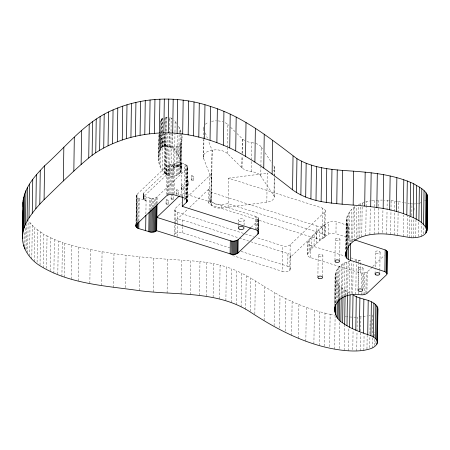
<?xml version="1.0" encoding="UTF-8"?>
<svg xmlns="http://www.w3.org/2000/svg" width="450" height="450" viewBox="0 0 450 450"><rect width="100%" height="100%" fill="white"/><g stroke="black" fill="none" stroke-linecap="round" stroke-linejoin="round"><path stroke-width="0.34" stroke-dasharray="2.25 1.69" d="M23.996 242.989L24.143 232.627M24.947 246.201L25.194 228.251M26.128 249.39L26.477 224.539M27.692 252.686L28.136 220.928M29.582 255.915L30.043 222.778L28.524 220.748M31.793 259.071L32.265 225.242L30.043 222.778M34.329 261.45L34.802 227.616L32.265 225.242M37.086 262.288L37.536 229.838L34.802 227.616M40.033 265.101L40.494 231.964L37.536 229.838M43.189 267.817L43.661 233.989L40.494 231.964M46.581 268.363L47.036 235.912L43.661 233.989M50.136 270.866L50.602 237.724L47.036 235.912M53.882 273.257L54.354 239.428L50.602 237.724M57.819 274.157L58.286 241.014L54.354 239.428M61.914 276.311L62.387 242.477L58.286 241.014M64.271 277.076L64.738 243.242L62.387 242.477M71.168 279.107L71.634 245.278L64.738 243.242M78.289 280.89L78.761 247.056L71.634 245.278M89.848 283.371L90.321 249.536L78.761 247.056M101.599 285.564L102.071 251.736L90.321 249.536M113.513 287.471L113.985 253.643L102.071 251.736M125.584 287.707L126.039 255.257L113.985 253.643M135.906 225.489L136.569 194.828L166.888 165.847C171.27 162.433 177.159 165.6 181.614 166.928L177.232 166.59L173.751 168.036L143.904 196.436C142.031 198.09 144.214 200.419 146.081 200.739C143.421 198.945 136.738 199.749 136.328 195.424M136.148 224.888L136.569 194.828M136.524 223.059L136.89 197.196M136.62 224.314L137.042 194.248M137.126 222.885L137.481 197.713M137.936 221.243L138.257 198.174M138.904 220.922L139.213 198.551M139.337 290.649L139.809 256.815L126.039 255.257M143.173 198.219L143.246 193.843L143.961 192.667L173.807 164.267C177.817 161.477 185.136 162.562 187.723 166.68L187.29 197.747M143.196 197.612L143.246 193.843M143.364 198.816L143.488 193.247M143.758 199.384L143.814 195.615L143.224 194.451M143.904 196.436L143.961 192.667M144.349 199.901L144.405 196.138L143.814 195.615M145.125 200.362L145.181 196.594L144.405 196.138M145.896 214.02L146.132 196.971L145.181 196.594M149.107 210.403L149.282 197.972L146.132 196.971M150.176 210.667L150.351 198.242L149.282 197.972M151.301 209.43L151.459 198.382L150.351 198.242M152.449 207.382L152.572 198.405L155.644 197.792L157.14 196.864L186.992 168.463L187.723 166.68M153.534 207.287L153.664 198.309M153.18 291.983L153.653 258.154L139.809 256.815M154.592 205.701L154.693 198.107M155.542 204.699L155.644 197.792M156.381 203.591L156.465 197.381M157.044 203.704L157.14 196.864M178.481 126.287L180.562 130.511L181.457 133.599L180.889 171.962C171.225 183.403 157.219 169.886 158.602 157.815L158.94 133.65M158.602 157.815L159.143 133.987M158.822 160.926L159.216 132.621M158.856 154.699L159.581 151.599L159.829 133.65M159.514 164.025L159.919 135.028L159.368 132.547M159.581 151.599L160.239 149.917L160.481 132.654M160.493 131.968L160.644 120.921L161.865 118.676L163.322 117.782M160.239 149.917L160.633 148.978L161.038 119.981M160.633 148.978L161.044 133.965M161.049 133.273L161.246 119.464M160.672 167.091L161.078 138.094L159.919 135.028M160.841 148.461L161.46 147.673L161.865 118.676M161.46 147.673L161.831 147.392L162.236 118.395M161.831 147.392L162.433 147.021L162.838 118.024M162.298 170.106L162.703 141.109L161.078 138.094M162.917 146.779L163.125 131.586M162.433 147.021L162.984 146.745L163.164 133.627M162.984 146.745L163.986 146.413L164.16 133.982M164.076 146.396L164.25 133.965M164.509 146.306L164.683 133.881M164.818 124.217L164.914 117.309L167.479 117.124M164.385 173.059L164.79 144.062L162.703 141.109M163.986 146.413L165.088 146.194L165.493 117.197M164.756 173.441L165.161 144.444L164.79 144.062M165.628 146.149L166.033 117.146M165.285 173.908L165.69 144.911L165.161 144.444M165.088 146.194L166.016 146.115L166.421 117.118M165.645 174.172L166.05 145.176L165.69 144.911M166.044 203.698L166.095 199.896M166.618 174.746L167.023 145.749L166.05 145.176M166.742 174.791L167.147 145.794M166.489 194.513L166.888 165.847M180.906 171.883C183.083 162.276 177.812 148.708 167.602 146.126L167.777 133.701M167.141 195.396L167.563 165.336M168.053 175.309L168.458 146.312L167.023 145.749M167.968 194.985L168.384 164.919M168.947 146.351L169.121 133.926M169.312 120.116L169.352 117.354L172.288 118.71M167.091 293.096L167.563 259.262L153.653 258.154M168.581 203.715L168.638 199.907M168.907 194.67L169.329 164.604M169.521 146.498L169.689 134.066M169.701 133.38L169.926 117.501M169.65 175.708L170.055 146.711L168.458 146.312M169.954 193.764L170.359 164.402M170.786 146.959L171.191 117.962M171.028 194.372L171.72 146.925L170.055 146.711M171.09 198.9L171.141 195.092M171.883 147.707L172.125 130.444M172.204 147.988L172.395 134.179M172.142 194.394L172.564 164.329M172.986 175.956L173.391 146.959C181.069 147.51 183.414 140.704 181.541 134.218M173.256 194.535L173.672 164.469M173.751 168.036L173.807 164.267M173.627 198.911L173.672 195.739M174.426 167.518L174.482 163.755M174.718 150.598L174.971 132.649M174.977 131.957L175.123 121.601L173.863 120.296M174.347 193.404L175.022 146.818M174.701 209.773L174.341 235.271A5.445 2.964 0.8 0 1 182.475 232.746L229.792 247.815M175.252 167.107L175.303 163.339M175.05 233.792L175.179 224.426M175.191 223.757L175.41 208.294L181.468 202.528M176.197 166.792L176.254 163.029M176.169 175.506L176.574 146.509M176.136 194.096L176.186 190.294M176.985 153.495L177.255 134.162M177.232 166.59L177.283 162.821M177.587 175.039L177.992 146.042M177.126 236.475L177.306 223.38M177.317 222.694L177.463 212.355A5.445 2.964 0.8 0 1 175.41 208.294M178.324 166.494L178.374 162.726M178.802 156.471L179.207 127.474M178.824 174.42L179.229 145.423M178.672 194.113L178.729 190.305M179.438 166.517L179.488 162.748M179.837 173.649L180.242 144.653M180.157 159.508L180.523 133.273M180.534 132.581L180.562 130.511M180.546 166.657L180.596 162.894M180.512 172.828L180.951 143.786M180.697 172.406L181.102 143.409M181.176 189.298L181.232 185.49M181.423 168.834L181.879 136.71M181.192 196.987L181.665 163.159M182.391 196.537L182.441 193.033L256.843 216.799L258.21 217.778L258.795 218.942L258.621 231.559M181.058 293.979L181.53 260.151L167.563 259.262M182.475 232.746L182.559 226.721M182.565 226.052L182.649 220.033A5.445 2.964 0.8 0 0 175.23 221.079L187.852 209.07M183.718 189.309L183.774 185.507M184.359 196.611L184.815 164.16M185.293 198.371L185.766 164.537M186.069 198.827L186.542 164.998M186.576 198.152L186.992 168.463M186.683 197.966L187.132 165.516M187.037 198.264L187.459 167.889M187.088 197.843L187.532 166.084M188.764 184.511L188.82 180.703M191.267 179.696L191.323 175.888M190.299 294.593L190.772 260.764L181.53 260.151M193.809 179.708L193.866 175.905M199.491 295.402L199.963 261.574L190.772 260.764M203.203 156.847L203.445 139.584M203.451 138.898L203.608 127.851M203.67 158.681A12.971 7.065 0.8 0 1 211.112 150.362A12.971 7.065 0.8 0 1 227.351 153.444L241.965 167.822A14.428 7.858 0.8 0 0 250.723 171.568L252.084 171.759A11.531 6.283 0.8 0 1 260.781 175.967L274.157 196.234A10.097 5.501 0.8 0 1 266.833 202.219L221.304 208.058L217.935 208.046A8.634 4.702 0.8 0 1 213.902 206.961C211.703 206.123 210.274 203.833 210.926 201.465L211.748 179.477L203.67 158.681L203.94 139.348M206.376 296.252L206.848 262.423L199.963 261.574M208.676 202.601L208.856 189.889M228.094 207.186L228.499 178.189L322.459 208.108A5.445 2.964 0.8 0 1 324.512 212.175L324.157 237.667A5.445 2.964 0.8 0 1 316.733 238.714L211.438 205.183A5.445 2.964 0.8 0 1 209.385 201.122L209.739 175.624M210.887 203.107L211.292 174.111L212.153 150.48L208.367 140.732M210.926 201.465L211.331 172.468M211.748 179.477L212.153 150.48M211.438 205.183L211.612 192.471L209.053 190.659A5.445 2.964 0.8 0 1 209.559 188.409L188.353 208.586M213.103 297.428L213.576 263.599L206.848 262.423M219.617 298.918L220.089 265.089L213.576 263.599M221.304 208.058L221.355 204.553L228.144 203.687L322.104 233.606A5.445 2.964 0.8 0 1 324.157 237.667M227.351 153.444L227.43 147.921M227.436 147.234L227.756 124.448A12.971 7.065 0.8 0 0 224.387 122.355M225.883 300.718L226.356 266.884L220.089 265.089M231.227 302.591L231.699 268.757L226.356 266.884M236.273 304.678L236.745 270.849L231.699 268.757M238.297 227.261L238.326 225.157M238.337 224.454L238.399 220.241M241.875 167.76L242.038 156.026M242.078 153.264L242.28 138.763L236.953 133.515M241.965 167.822L242.128 156.083M242.167 153.321L242.28 138.763M241.088 306.962L241.56 273.127L236.745 270.849M244.069 225.186L244.142 220.269M245.739 309.414L246.212 275.586L241.56 273.127M251.184 171.624L251.336 160.577M251.347 159.885L251.589 142.627L251.128 142.571A14.428 7.858 0.8 0 1 246.083 141.165M250.312 311.327L250.774 278.184L246.212 275.586M255.701 229.742L255.887 216.422M254.846 314.049L255.308 280.912L250.774 278.184M256.657 230.119L256.843 216.799M257.451 229.174L257.619 217.26M257.934 229.838L258.064 220.725L258.795 218.942M258.041 229.697L258.21 217.778M258.396 229.961L258.536 220.151M258.418 231.666L258.604 218.346M260.781 175.967L260.91 166.995M260.916 166.303L261.186 146.97A11.531 6.283 0.8 0 0 252.489 142.763L251.589 142.627M264.105 320.484L264.577 286.656L255.308 280.912M266.833 202.219L267.238 173.222A10.097 5.501 0.8 0 0 268.487 172.997M273.971 195.756L274.241 176.422M274.252 175.731L274.376 166.753L273.218 165.009M274.252 196.948L274.528 176.929M274.539 176.237L274.657 167.951M274.106 325.766L274.573 292.624L264.577 286.656M279.557 328.089L280.012 295.639L274.573 292.624M324.512 212.175L290.183 244.845L289.822 270.338A5.445 2.964 0.8 0 1 282.403 271.384L282.757 245.886L256.101 237.398M285.384 331.093L285.834 298.642L280.012 295.639M289.822 270.338A5.445 2.964 0.8 0 0 287.769 266.276L287.949 253.564L251.297 241.892M290.531 268.858L290.711 256.151A5.445 2.964 0.8 0 0 287.949 253.564M291.645 335.447L292.118 301.618L285.834 298.642M298.446 338.361L298.918 304.532L292.118 301.618M305.843 341.201L306.315 307.367L298.918 304.532M307.575 254.852L307.744 242.769M372.234 266.968C369.253 270.602 365.22 274.343 360.152 272.874L310.5 257.586A5.766 3.139 0.8 0 1 307.761 254.042L308.166 241.571C313.369 233.634 320.687 227.312 328.596 222.176A5.771 3.144 0.8 0 1 336.122 221.631L348.671 225.748C342.248 220.326 350.044 209.273 356.017 206.032M307.997 253.654L309.707 251.179L309.876 239.096M310.5 257.586L310.669 245.503A5.766 3.139 0.8 0 1 307.929 241.959L308.166 241.571M309.707 251.179L311.754 248.591L311.923 236.509M311.754 248.591L314.027 246.032L314.196 233.949M313.897 343.935L314.37 310.106L306.315 307.367M314.027 246.032L316.536 243.512L316.704 231.429M316.733 238.714L316.912 226.007L211.612 192.471M317.886 277.358L318.189 255.606M316.536 243.512L319.252 241.059L319.421 228.977M319.264 345.549L319.736 311.721L314.37 310.106M322.104 233.606L322.459 208.108M319.252 241.059L322.149 238.697L322.318 226.614M322.616 276.677L322.909 255.634M324.866 236.188L325.221 210.696M322.149 238.697L325.209 236.43L325.378 224.347M324.534 346.258L325.001 313.121L319.736 311.721M325.209 236.43L328.427 234.259L328.596 222.176M329.681 346.759L330.137 314.308L325.001 313.121M334.952 260.426L335.244 239.377M334.62 306.304L335.048 275.923C335.537 268.2 342.608 262.479 349.858 261.186L349.386 295.02M334.879 303.829L335.323 273.752M353.959 239.625L335.953 233.713L336.122 221.631M334.654 349.116L335.126 315.287M335.509 302.861L335.942 271.789M335.711 302.895L336.021 280.8L335.048 275.923M336.347 301.826L336.786 270.067M337.269 301.748L337.736 268.605M338.192 301.269L338.659 267.435M338.349 300.009L338.558 284.822L336.021 280.8M339.671 260.449L339.964 239.406M339.497 299.902L339.969 266.074M339.66 298.642L339.834 286.211L338.558 284.822M339.502 348.508L339.868 322.273M340.988 298.637L341.46 264.808M341.213 297.293L341.348 287.629L339.834 286.211M342.574 297.574L343.046 263.745M343.007 296.651L343.114 289.058L341.348 287.629M344.233 296.702L344.706 262.868M344.126 350.46L344.486 324.917M345.082 295.335L345.15 290.498L343.114 289.058M345.786 249.559L346.174 221.94M345.988 248.968L346.393 219.971M346.078 248.833L346.438 223.29M346.371 248.389L346.798 218.008M345.938 295.993L346.404 262.159M346.922 249.204L347.383 216.062M347.029 247.314L347.349 224.528M347.732 244.519L348.159 214.138M347.428 294.716L347.468 291.954L345.15 290.498M347.659 295.436L348.131 261.608M348.502 237.831L348.671 225.748M348.564 244.699L348.829 225.602M349.132 245.526L349.605 211.697M348.564 350.826L348.885 328.044M350.589 242.038L350.64 238.534M351.197 241.841L351.652 209.391M351.101 293.338L351.546 261.579M352.738 241.847L353.211 208.018M352.744 293.839L353.188 262.08M352.794 349.616L353.064 330.289M354.392 240.604L354.864 206.775M356.141 238.106L356.586 206.347M355.798 294.39L356.231 263.317M356.243 262.631L356.271 260.556L360.321 260.798L360.152 272.874M357.952 237.111L358.374 206.73M356.743 350.972L357.013 331.644M357.019 330.952L357.216 317.143L367.431 315.928M358.02 290.137L358.324 268.386M358.391 294.469L358.425 291.707M358.476 288.259L358.813 264.094M358.824 263.402L358.864 260.64M359.814 236.919L360.236 206.539M360.248 205.852L360.276 203.777L366.221 201.769L370.373 200.897M361.738 236.835L362.211 203.006M360.439 350.758L360.911 316.924M361.395 294.789L361.423 292.686M361.491 287.775L361.699 273.037M362.739 290.16L363.043 268.414M363.021 294.851L363.06 292.044M363.111 288.534L363.324 273.099M364.556 294.632L364.86 272.886M363.853 350.348L364.072 334.468M365.749 235.597L366.142 207.292M366.154 206.601L366.221 201.769M365.918 292.77L366.199 272.424M366.919 293.484L367.223 271.738M366.964 349.065L367.161 335.256M369.9 234.731L370.277 207.804M369.754 347.597L369.906 336.549M369.945 333.787L370.125 320.67M372.161 348.019L372.308 337.663M372.313 336.977L372.634 314.19M374.136 234.191L374.608 200.357L377.646 200.177M375.075 273.909L375.137 269.696M375.176 266.889L375.379 252.157M374.243 345.504L374.327 339.289M374.366 336.527L374.423 332.387M375.924 343.502L375.964 340.74M378.388 233.933L378.861 200.104L382.371 200.093M379.794 273.932L379.834 271.125M379.845 270.428L380.098 252.186M382.618 232.537L382.944 209.064M386.707 234.101L387.034 210.628M387.045 209.936L387.18 200.273L384.441 200.149M390.645 234.439L390.966 211.657M390.977 210.966L391.118 200.61L389.149 200.441M394.363 234.889L394.678 212.102M394.689 211.416L394.836 201.06L391.118 200.61M397.783 235.406L398.093 213.311M398.104 212.619L398.256 201.572L394.836 201.06M403.521 236.464L403.819 215.061M407.363 236.576L407.655 215.865M409.404 237.6L409.691 216.889M411.502 237.774L411.772 218.447M411.806 215.685L411.975 203.946L409.877 203.771M413.618 237.791L413.876 219.15M414.006 210.172L414.051 206.719M415.727 237.639L415.974 219.69M418.601 236.453L418.804 221.957M421.172 236.34L421.346 223.914M423.411 233.882L423.523 225.596M425.171 232.56L425.239 227.728M290.711 256.151L290.002 257.631L324.332 224.961L322.358 226.035A5.445 2.964 0.8 0 1 316.912 226.007M211.292 174.111L183.487 200.604M160.206 122.04L160.644 120.921M179.933 195.418L182.441 193.033M209.385 201.122L210.915 199.665L211.753 201.881L213.953 203.456A8.634 4.702 0.8 0 0 217.986 204.547L221.355 204.553M251.1 227.351L258.064 220.725M372.735 266.49L384.261 255.527M424.744 200.773L425.627 200.109M358.402 204.66L360.276 203.777M419.062 203.316L420.998 202.714M369.096 315.461L370.204 315.146M417.341 203.608L418.489 203.411M228.499 178.189L267.238 173.222M371.582 200.745L374.608 200.357M414.09 203.957L415.671 203.844M355.044 260.612L356.271 260.556M353.908 317.166L357.216 317.143M411.975 203.946L413.032 203.951M166.016 146.115L167.602 146.126M171.72 146.925L173.391 146.959M151.459 198.382L152.572 198.405M351.844 317.109L347.136 316.839M345.234 316.682L346.5 316.789M387.18 200.273L388.491 200.385M407.824 203.439L409.191 203.659M398.256 201.572L402.716 202.399M330.137 314.308L334.507 315.163M404.629 202.764L405.911 203.034M310.669 245.503L344.886 256.044M350.927 257.901L360.321 260.798M177.463 212.355L244.772 233.792M245.436 234.006L253.434 236.548M182.649 220.033L238.629 237.859M239.299 238.072L248.631 241.042M241.121 251.421L287.769 266.276M232.419 255.465L282.403 271.384M347.468 291.954L350.089 293.417M227.756 124.448L228.724 125.404M230.659 127.311L235.018 131.608M175.123 121.601L176.636 123.531M261.186 146.97L263.126 149.878M265.067 152.792L271.665 162.681M205.335 132.93L207.354 138.133M274.376 166.753L274.562 167.237A10.097 5.501 0.8 0 1 272.61 171.287M290.183 244.845A5.445 2.964 0.8 0 1 282.757 245.886M176.513 194.586A1.271 0.692 0.8 0 1 176.664 193.534A1.271 0.692 0.8 0 1 178.549 193.815A1.271 0.692 0.8 0 1 177.744 194.777M173.317 195.593A1.271 0.692 0.8 0 1 171.186 195.272M328.427 234.259A5.771 3.144 0.8 0 1 335.953 233.713M203.732 128.773A12.971 7.065 0.8 0 1 203.704 126.928M205.29 124.324A12.971 7.065 0.8 0 1 208.597 122.271M211.517 121.365A12.971 7.065 0.8 0 1 216.472 120.853M218.166 120.926A12.971 7.065 0.8 0 1 222.969 121.837M244.659 140.473A14.428 7.858 0.8 0 1 242.37 138.825M318.898 256.517A2.363 1.282 0.8 0 0 322.836 255.966A2.363 1.282 0.8 0 0 319.922 254.374A2.363 1.282 0.8 0 0 318.898 256.517M359.032 269.303A2.363 1.282 0.8 0 0 362.97 268.746A2.363 1.282 0.8 0 0 360.056 267.154A2.363 1.282 0.8 0 0 359.032 269.303M376.088 253.074A2.363 1.282 0.8 0 0 380.025 252.518A2.363 1.282 0.8 0 0 377.111 250.926A2.363 1.282 0.8 0 0 376.088 253.074M335.953 240.289A2.363 1.282 0.8 0 0 339.891 239.737A2.363 1.282 0.8 0 0 336.977 238.146A2.363 1.282 0.8 0 0 335.953 240.289M186.604 184.984A1.271 0.692 0.8 0 0 188.724 184.686A1.271 0.692 0.8 0 0 187.155 183.831A1.271 0.692 0.8 0 0 186.604 184.984M171.467 199.389A1.271 0.692 0.8 0 0 173.588 199.091A1.271 0.692 0.8 0 0 172.018 198.236A1.271 0.692 0.8 0 0 171.467 199.389M186.654 181.181A1.271 0.692 0.8 0 0 188.775 180.883A1.271 0.692 0.8 0 0 187.211 180.028A1.271 0.692 0.8 0 0 186.654 181.181M181.609 185.979A1.271 0.692 0.8 0 0 183.729 185.681A1.271 0.692 0.8 0 0 182.166 184.826A1.271 0.692 0.8 0 0 181.609 185.979M181.558 189.787A1.271 0.692 0.8 0 0 183.679 189.489A1.271 0.692 0.8 0 0 182.109 188.634A1.271 0.692 0.8 0 0 181.558 189.787M176.563 190.783A1.271 0.692 0.8 0 0 178.684 190.485A1.271 0.692 0.8 0 0 177.12 189.63A1.271 0.692 0.8 0 0 176.563 190.783M191.7 176.377A1.271 0.692 0.8 0 0 193.821 176.079A1.271 0.692 0.8 0 0 192.251 175.224A1.271 0.692 0.8 0 0 191.7 176.377M191.649 180.186A1.271 0.692 0.8 0 0 193.77 179.888A1.271 0.692 0.8 0 0 192.201 179.032A1.271 0.692 0.8 0 0 191.649 180.186M239.254 221.349A2.874 1.564 0.8 0 0 244.046 220.674A2.874 1.564 0.8 0 0 240.502 218.739A2.874 1.564 0.8 0 0 239.254 221.349M166.477 200.385A1.271 0.692 0.8 0 0 168.598 200.087A1.271 0.692 0.8 0 0 167.029 199.232A1.271 0.692 0.8 0 0 166.477 200.385M166.421 204.188A1.271 0.692 0.8 0 0 168.542 203.889A1.271 0.692 0.8 0 0 166.972 203.034A1.271 0.692 0.8 0 0 166.421 204.188"/><path stroke-width="0.67" d="M22.506 238.776L22.973 202.382C24.081 187.627 34.909 176.074 44.55 165.842C66.431 146.402 85.331 121.494 113.062 109.896C143.646 96.604 179.032 95.687 210.516 106.47C243.169 116.477 270.202 138.375 296.949 158.676C313.976 168.879 334.373 169.847 353.649 171.18C374.04 172.716 394.988 175.112 413.747 183.769C418.702 187.009 426.375 189.968 427.5 196.464L427.027 230.299C425.61 236.824 417.088 237.859 411.502 237.774C399.144 235.918 386.747 232.802 374.136 234.191C364.944 235.063 355.089 238.005 349.132 245.526C346.264 249.784 342.9 258.649 350.336 260.28L384.857 271.648L386.876 273.094L387 273.999L386.46 274.888L366.919 293.484C362.728 296.432 357.401 293.507 352.733 294.525C348.564 294.907 344.385 296.123 340.988 298.637C331.757 304.414 333.602 317.886 342.641 322.886C348.879 327.499 356.13 330.497 363.392 333.101C368.348 335.104 376.808 336.246 377.426 342.838C375.536 348.221 368.764 349.324 363.853 350.348C355.764 351.506 347.546 350.978 339.486 349.892C307.012 345.291 277.414 329.771 250.301 312.013C217.384 290.571 176.445 295.521 139.337 290.649C105.823 285.795 69.553 284.124 40.022 265.793C29.205 259.11 20.756 246.797 22.736 233.646L23.209 199.817M23.046 219.938L23.181 210.274M22.736 233.646L23.214 231.092L23.687 197.263M23.946 246.437L23.968 245.059M23.214 231.092L24.182 227.745L24.654 193.916M24.907 248.963L24.924 247.579M24.182 227.745L25.47 224.438L25.942 190.609M25.47 224.438L27.084 221.175L27.557 187.346M27.084 221.175L29.008 217.963L29.481 184.134M29.008 217.963L32.265 213.266L32.738 179.438M32.265 213.266L35.865 208.648L36.337 174.819M35.865 208.648L39.803 204.12L40.275 170.286M39.803 204.12L44.078 199.671L44.55 165.842M44.078 199.671L63.366 180.934L63.838 147.105M63.366 180.934L73.839 171.073L74.312 137.244M73.839 171.073L81.129 164.469L81.602 130.641M81.129 164.469L88.734 157.967L89.207 124.138M88.734 157.967L92.121 155.312L92.593 121.478M92.121 155.312L95.754 152.758L96.227 118.929M95.754 152.758L99.63 150.322L100.103 116.494M99.63 150.322L103.731 147.999L104.203 114.171M103.731 147.999L108.056 145.8L108.529 111.971M108.056 145.8L112.59 143.73L113.062 109.896M112.59 143.73L117.326 141.784L117.799 107.955M117.326 141.784L122.259 139.984L122.732 106.149M122.259 139.984L126.529 138.606L127.001 104.777M126.529 138.606L130.933 137.368L131.406 103.539M130.933 137.368L135.45 136.271L135.922 102.442M157.039 204.384L156.667 230.698L154.221 231.936L150.986 232.211L138.797 228.617C137.059 228.167 135.354 226.671 135.906 224.696M136.074 226.693L136.102 224.595M136.468 227.256L136.507 224.46M137.059 227.779L137.115 223.583M137.835 228.234L137.914 222.643M138.797 228.617L138.892 221.625M135.45 136.271L140.074 135.321L140.546 101.492M140.074 135.321L144.793 134.516L145.266 100.682M145.659 230.799L145.873 215.421M144.793 134.516L149.597 133.858L150.069 100.029M148.809 231.806L149.079 212.473M149.878 232.071L150.176 210.667M150.986 232.211L151.296 210.122M152.1 232.234L152.426 208.761M149.597 133.858L154.474 133.352L154.946 99.517M153.191 232.138L153.529 207.979M154.221 231.936L154.569 207.079M155.171 231.626L155.526 206.078M155.993 231.21L156.352 205.661M154.474 133.352L159.412 132.998L159.885 99.163M159.412 132.998L163.839 132.834L164.312 99M427.027 230.299C423.962 220.703 411.834 217.063 403.329 213.576C376.824 204.351 348.418 206.303 321.12 201.572C310.989 199.502 300.943 196.042 292.562 189.838C272.807 174.229 252.613 158.771 229.736 147.949C210.431 139.207 189.546 133.397 168.278 132.834L168.75 99.006M172.71 133.009L173.183 99.18M177.12 133.352L177.587 99.517M182.694 133.993L183.167 100.159M156.667 230.698L232.296 254.498L235.53 254.216L237.977 252.979L257.878 234.045C259.751 232.386 257.569 230.057 255.701 229.742L182.256 206.353L182.391 196.537M182.256 206.353L186.519 202.297L186.564 198.844M186.519 202.297L186.986 201.718L187.014 199.648M186.986 201.718L187.251 199.738M188.173 134.826L188.646 100.997M193.551 135.861L194.023 102.026M198.804 137.081L199.277 103.247M204.486 138.617L204.958 104.788M210.043 140.299L210.516 106.47M216.883 142.627L217.356 108.799M223.453 145.181L223.926 111.353M229.736 147.949L230.209 114.114M230.119 254.087L230.304 240.767L156.853 217.378L179.426 195.896M231.188 254.351L231.373 241.037L230.304 240.767M232.296 254.498L232.481 241.178L231.373 241.037M233.409 254.52L233.595 241.2L236.666 240.587L238.162 239.659L250.599 227.829M235.716 150.913L236.188 117.084M234.501 254.424L234.686 241.104M235.53 254.216L235.716 240.902M236.481 253.907L236.666 240.587M237.302 253.491L237.487 240.171M237.977 252.979L238.162 239.659M245.542 156.364L246.015 122.529M254.897 162.056L255.369 128.222M257.878 234.045L257.929 230.541M258.351 233.466L258.379 231.368M263.762 167.979L264.234 134.151M272.115 174.127L272.588 140.299M292.562 189.838L293.034 156.009M296.483 192.504L296.949 158.676M300.87 194.929L301.343 161.1M305.696 197.089L306.163 163.26M310.911 198.962L311.383 165.127M316.001 200.413L316.474 166.584M321.12 201.572L321.593 167.743M326.278 202.489L326.751 168.654M331.493 203.197L331.965 169.369M334.575 309.752L334.614 306.99M334.766 312.114L334.839 306.591M336.78 203.76L337.252 169.931M335.469 305.618L335.492 304.239M335.548 314.629L335.689 304.273M337.039 317.284L337.247 302.096M338.085 318.651L338.338 300.701M339.362 320.046L339.649 299.329M342.146 204.221L342.619 170.387M340.875 321.457L341.201 297.984M342.641 322.886L342.996 297.343M344.678 324.332L345.071 296.021M345.701 255.769L345.718 254.391M345.921 253.8L345.949 251.73M345.966 257.119L346.039 251.595M346.326 251.837L346.343 250.459M346.877 258.356L347.001 249.384M346.995 325.783L347.417 295.408M348.356 259.431L348.553 245.402M350.336 260.28L350.572 243.444M349.616 327.246L350.066 294.795M353.177 205.014L353.649 171.18M352.547 328.714L353.019 294.879C360.366 300.195 375.334 298.873 377.899 309.004L377.426 342.838M355.809 330.182L356.282 296.348M359.421 331.644L359.893 297.816M364.702 205.965L365.175 172.131M363.392 333.101L363.864 299.272M367.734 334.553L368.207 300.724M370.688 206.618L371.16 172.789M370.901 335.739L371.374 301.905M373.427 337.05L373.899 303.216M376.836 207.456L377.308 173.621M375.339 338.445L375.812 304.616M376.633 339.902L377.106 306.073M376.948 344.244L376.965 342.866M377.325 341.376L377.798 307.547M383.158 208.519L383.631 174.69M384.857 271.648L385.161 249.902L354.623 239.844M386.145 272.273L386.449 250.526L385.161 249.902M386.876 273.094L387.18 251.347L386.449 250.526M387 273.999L387.18 251.347M389.672 209.863L390.144 176.034M396.388 211.534L396.861 177.699M403.329 213.576L403.802 179.747M406.828 214.785L407.301 180.956M410.147 216.129L410.619 182.301M413.274 217.597L413.747 183.769M416.188 219.184L416.661 185.355M418.882 220.882L419.355 187.054M421.346 222.683L421.819 188.854M423.568 224.578L424.041 190.749M425.537 226.569L426.009 192.735M425.936 233.078L425.953 231.694M426.223 227.469L426.696 193.641M426.51 232.172L426.527 230.794M426.707 228.403L427.179 194.569M426.876 231.244L427.146 211.911M427.281 202.247L427.5 196.464M426.971 229.348L427.444 195.514M187.228 201.116L186.66 199.35L184.343 197.994L173.256 194.535L171.028 194.372L167.968 194.985L166.472 195.913L136.62 224.314L135.883 226.097M163.839 132.834L168.278 132.834M232.481 241.178L233.595 241.2M23.158 206.871L22.973 202.382M318.594 278.269A2.363 1.282 0.8 0 0 322.532 277.712A2.363 1.282 0.8 0 0 319.618 276.12A2.363 1.282 0.8 0 0 318.594 278.269M239.147 229.078A2.874 1.564 0.8 0 0 243.939 228.403A2.874 1.564 0.8 0 0 240.396 226.468A2.874 1.564 0.8 0 0 239.147 229.078M358.729 291.049A2.363 1.282 0.8 0 0 362.666 290.492A2.363 1.282 0.8 0 0 359.752 288.906A2.363 1.282 0.8 0 0 358.729 291.049M375.784 274.821A2.363 1.282 0.8 0 0 379.721 274.264A2.363 1.282 0.8 0 0 376.808 272.678A2.363 1.282 0.8 0 0 375.784 274.821M335.649 262.041A2.363 1.282 0.8 0 0 339.587 261.484A2.363 1.282 0.8 0 0 336.673 259.892A2.363 1.282 0.8 0 0 335.649 262.041"/></g></svg>
